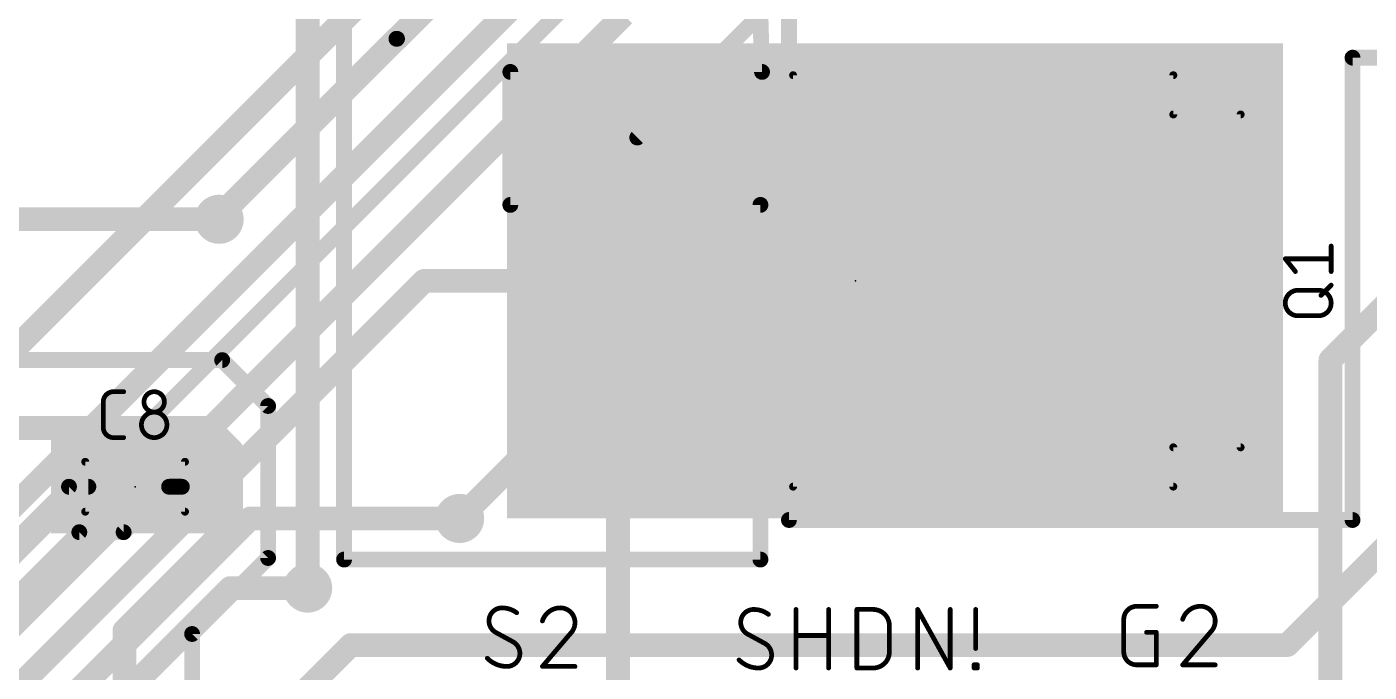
# Model space of a CAD drawing. Extents: x 0 to 100, y 0 to 94.
# Drawn here: x 24.81 to 46.34, y 30.55 to 40.91 of the extents above; entities that cross this region are included whole.
import ezdxf

# ---------------------------------------------------------------- set-up
doc = ezdxf.new("R2010")
doc.units = 0
for name, color, linetype in [('1', 12, 'CONTINUOUS'), ('16', 132, 'CONTINUOUS'), ('18', 110, 'CONTINUOUS'), ('21', 253, 'CONTINUOUS'), ('23', 53, 'CONTINUOUS'), ('25', 253, 'CONTINUOUS'), ('39', 12, 'CONTINUOUS')]:
    doc.layers.add(name, color=color, linetype=linetype)

# ---------------------------------------------------------------- blocks, each defined once
blk = doc.blocks.new('RECT')
blk.add_solid([(-0.5, -0.5), (0.5, -0.5), (-0.5, 0.5), (0.5, 0.5)])
blk = doc.blocks.new('ROUNDV')
at = {"const_width": 0.5}
blk.add_lwpolyline([(0, -0.25, 1), (0, 0.25, 1), (0, -0.25)], format="xyb", dxfattribs=at)

msp = doc.modelspace()

# ---------------------------------------------------------------- linework, layer by layer
at = {"layer": '1'}
for points, const_width in [([(29.3116, 31.9024), (29.3116, 48.3616)], 0.381), ([(36.6014, 40.1828), (36.3982, 47.3202)], 0.254), ([(29.8958, 43.8658), (29.8958, 32.3596)], 0.254), ([(37.0332, 42.3418), (37.0332, 32.9946)], 0.254), ([(34.6, 39.13), (36.8808, 41.4108)], 0.254), ([(46.0756, 32.9946), (46.0756, 40.4114)], 0.254), ([(46.0756, 40.4114), (47.3964, 40.4114)], 0.254), ([(32.5628, 38.0492), (32.5628, 40.1828)], 0.254), ([(32.5628, 40.1828), (36.6014, 40.1828)], 0.254), ([(34.29, 36.83), (34.29, 39.13)], 0.381), ([(34.29, 39.13), (34.6, 39.13)], 0.381), ([(36.576, 38.0492), (32.5628, 38.0492)], 0.254), ([(36.576, 32.3596), (36.576, 38.0492)], 0.254), ([(20.4688, 37.8187), (27.8911, 37.8187)], 0.381), ([(20.281, 35.56), (27.94, 35.56)], 0.254), ([(27.94, 35.56), (28.6766, 34.8234)], 0.254), ([(28.6766, 34.8234), (28.6766, 32.385)], 0.254), ([(31.75, 33.02), (33.26, 34.53)], 0.381), ([(33.26, 34.53), (34.6, 34.53)], 0.381), ([(48.57, 34.53), (45.028, 30.988)], 0.381), ([(27.735, 34.4709), (21.345, 34.4709)], 0.381), ([(28.0859, 34.12), (27.735, 34.4709)], 0.381), ([(28.0859, 32.936), (28.0859, 34.12)], 0.381), ([(24.6027, 32.6486), (25.4821, 33.528)], 0.254), ([(25.4821, 33.528), (25.793, 33.528)], 0.254), ([(26.3587, 32.7986), (27.0881, 33.528)], 0.254), ([(27.0881, 33.528), (27.293, 33.528)], 0.254), ([(26.371, 31.2211), (28.0859, 32.936)], 0.381), ([(37.0332, 32.9946), (46.0756, 32.9946)], 0.254), ([(23.837, 30.988), (25.6476, 32.7986)], 0.254), ([(25.6476, 32.7986), (26.3587, 32.7986)], 0.254), ([(28.6766, 32.385), (27.4574, 31.1658)], 0.254), ([(29.8958, 32.3596), (36.576, 32.3596)], 0.254), ([(26.371, 25.3142), (26.371, 31.2211)], 0.381), ([(27.4574, 31.1658), (27.4574, 25.5016)], 0.254), ([(28.8701, 29.8547), (30.0034, 30.988)], 0.381), ([(30.0034, 30.988), (45.028, 30.988)], 0.381)]:
    msp.add_lwpolyline(points, dxfattribs=dict(at, const_width=const_width))
for points, const_width in [([(46.1391, 40.4114, 1), (46.0121, 40.4114)], 0.127), ([(46.0756, 40.4749, 1), (46.0756, 40.3479)], 0.127), ([(32.6263, 40.1828, 1), (32.4993, 40.1828)], 0.127), ([(32.5628, 40.2463, 1), (32.5628, 40.1193)], 0.127), ([(36.6014, 40.1193, 1), (36.6014, 40.2463)], 0.127), ([(36.5379, 40.181, 1), (36.6649, 40.1846)], 0.127), ([(34.3852, 39.13, 1), (34.1947, 39.13)], 0.1905), ([(34.29, 39.2253, 1), (34.29, 39.0348)], 0.1905), ([(34.5551, 39.1749, 1), (34.6449, 39.0851)], 0.127), ([(34.6, 39.0348, 1), (34.6, 39.2253)], 0.1905), ([(32.5628, 38.1127, 1), (32.5628, 37.9857)], 0.127), ([(36.6395, 38.0492, 1), (36.5125, 38.0492)], 0.127), ([(36.576, 37.9857, 1), (36.576, 38.1127)], 0.127), ([(27.8911, 37.7235, 1), (27.8911, 37.914)], 0.1905), ([(32.4993, 38.0492, 1), (32.6263, 38.0492)], 0.127), ([(34.1947, 36.83, 1), (34.3852, 36.83)], 0.1905), ([(27.9849, 35.6049, 1), (27.8951, 35.5151)], 0.127), ([(27.94, 35.4965, 1), (27.94, 35.6235)], 0.127), ([(28.7401, 34.8234, 1), (28.6131, 34.8234)], 0.127), ([(28.6317, 34.7785, 1), (28.7215, 34.8683)], 0.127), ([(33.26, 34.6253, 1), (33.26, 34.4348)], 0.1905), ([(33.3274, 34.4626, 1), (33.1926, 34.5974)], 0.1905), ([(34.6, 34.4348, 1), (34.6, 34.6253)], 0.1905), ([(27.8024, 34.5383, 1), (27.6677, 34.4035)], 0.1905), ([(27.735, 34.3757, 1), (27.735, 34.5662)], 0.1905), ([(28.1812, 34.12, 1), (27.9907, 34.12)], 0.1905), ([(28.0185, 34.0527, 1), (28.1533, 34.1874)], 0.1905), ([(25.4821, 33.5915, 1), (25.4821, 33.4645)], 0.127), ([(25.527, 33.4831, 1), (25.4372, 33.5729)], 0.127), ([(25.793, 33.4645, 1), (25.793, 33.5915)], 0.127), ([(27.0881, 33.5915, 1), (27.0881, 33.4645)], 0.127), ([(27.133, 33.4831, 1), (27.0432, 33.5729)], 0.127), ([(27.293, 33.4645, 1), (27.293, 33.5915)], 0.127), ([(31.6826, 33.0874, 1), (31.8174, 32.9526)], 0.1905), ([(27.9907, 32.936, 1), (28.1812, 32.936)], 0.1905), ([(28.1533, 32.8686, 1), (28.0185, 33.0033)], 0.1905), ([(37.0332, 33.0581, 1), (37.0332, 32.9311)], 0.127), ([(36.9697, 32.9946, 1), (37.0967, 32.9946)], 0.127), ([(46.0121, 32.9946, 1), (46.1391, 32.9946)], 0.127), ([(46.0756, 32.9311, 1), (46.0756, 33.0581)], 0.127), ([(25.6476, 32.8621, 1), (25.6476, 32.7351)], 0.127), ([(25.6925, 32.7537, 1), (25.6027, 32.8435)], 0.127), ([(26.3138, 32.8435, 1), (26.4036, 32.7537)], 0.127), ([(26.3587, 32.7351, 1), (26.3587, 32.8621)], 0.127), ([(28.6131, 32.385, 1), (28.7401, 32.385)], 0.127), ([(28.7215, 32.3401, 1), (28.6317, 32.4299)], 0.127), ([(29.8958, 32.4231, 1), (29.8958, 32.2961)], 0.127), ([(29.8323, 32.3596, 1), (29.9593, 32.3596)], 0.127), ([(36.5125, 32.3596, 1), (36.6395, 32.3596)], 0.127), ([(36.576, 32.2961, 1), (36.576, 32.4231)], 0.127), ([(29.2164, 31.9024, 1), (29.4069, 31.9024)], 0.1905), ([(26.3036, 31.2884, 1), (26.4384, 31.1537)], 0.1905), ([(26.4663, 31.2211, 1), (26.2758, 31.2211)], 0.1905), ([(27.5209, 31.1658, 1), (27.3939, 31.1658)], 0.127), ([(27.4125, 31.2107, 1), (27.5023, 31.1209)], 0.127), ([(30.0034, 31.0833, 1), (30.0034, 30.8928)], 0.1905), ([(30.0707, 30.9206, 1), (29.936, 31.0554)], 0.1905), ([(44.9606, 31.0554, 1), (45.0954, 30.9206)], 0.1905), ([(45.028, 30.8928, 1), (45.028, 31.0833)], 0.1905)]:
    msp.add_lwpolyline(points, format="xyb", dxfattribs=dict(at, const_width=const_width))
at = {"layer": '16'}
for points, const_width in [([(43.8292, 52.451), (15.8028, 24.4246)], 0.381), ([(37.465, 48.5902), (12.827, 23.9522)], 0.381), ([(37.3888, 47.3583), (30.7448, 40.7143)], 0.381), ([(33.953, 41.7449), (15.2459, 23.0378)], 0.254), ([(34.3842, 41.0972), (17.452, 24.165)], 0.381), ([(30.7359, 40.7143), (27.8911, 37.8695)], 0.381), ([(30.7448, 40.7143), (30.7359, 40.7143)], 0.254), ([(27.8911, 37.8187), (27.8911, 37.8695)], 0.381), ([(17.4698, 23.1194), (31.1803, 36.83)], 0.381), ([(31.1803, 36.83), (34.29, 36.83)], 0.381), ([(34.29, 27.94), (34.29, 36.83)], 0.381), ([(45.72, 35.56), (46.99, 36.83)], 0.381), ([(45.72, 29.21), (45.72, 35.56)], 0.381), ([(28.3901, 33.02), (17.6967, 22.3266)], 0.381), ([(28.3901, 33.02), (31.75, 33.02)], 0.381), ([(28.0692, 31.9024), (17.706, 21.5392)], 0.381), ([(28.0692, 31.9024), (29.3116, 31.9024)], 0.381)]:
    msp.add_lwpolyline(points, dxfattribs=dict(at, const_width=const_width))
for points, const_width in [([(30.6775, 40.7817, 1), (30.8122, 40.647)], 0.1905), ([(30.8032, 40.647, 1), (30.6685, 40.7817)], 0.1905), ([(30.7359, 40.7778, 1), (30.7359, 40.6508)], 0.127), ([(30.7448, 40.6508, 1), (30.7448, 40.7778)], 0.127), ([(27.9863, 37.8695, 1), (27.7958, 37.8695)], 0.1905), ([(27.7958, 37.8187, 1), (27.9863, 37.8187)], 0.1905), ([(27.8237, 37.9369, 1), (27.9584, 37.8022)], 0.1905), ([(31.1803, 36.9252, 1), (31.1803, 36.7347)], 0.1905), ([(31.2477, 36.7626, 1), (31.113, 36.8974)], 0.1905), ([(34.3852, 36.83, 1), (34.1947, 36.83)], 0.1905), ([(34.29, 36.7347, 1), (34.29, 36.9252)], 0.1905), ([(45.8152, 35.56, 1), (45.6247, 35.56)], 0.1905), ([(45.6526, 35.6274, 1), (45.7874, 35.4926)], 0.1905), ([(28.3901, 33.1153, 1), (28.3901, 32.9248)], 0.1905), ([(28.4575, 32.9526, 1), (28.3228, 33.0874)], 0.1905), ([(31.75, 32.9248, 1), (31.75, 33.1153)], 0.1905), ([(28.0692, 31.9977, 1), (28.0692, 31.8072)], 0.1905), ([(28.1366, 31.835, 1), (28.0018, 31.9698)], 0.1905), ([(29.3116, 31.8072, 1), (29.3116, 31.9977)], 0.1905)]:
    msp.add_lwpolyline(points, format="xyb", dxfattribs=dict(at, const_width=const_width))
at = {"layer": '21'}
for points, const_width in [([(37.1318, 40.13, 1), (37.0682, 40.13)], 0.0635), ([(37.1, 40.1618, 1), (37.1, 40.0983)], 0.0635), ([(43.2318, 40.13, 1), (43.1683, 40.13)], 0.0635), ([(43.2, 40.0983, 1), (43.2, 40.1618)], 0.0635), ([(43.2, 39.5318, 1), (43.2, 39.4682)], 0.0635), ([(43.1683, 39.5, 1), (43.2318, 39.5)], 0.0635), ([(44.3118, 39.5, 1), (44.2482, 39.5)], 0.0635), ([(44.28, 39.4682, 1), (44.28, 39.5318)], 0.0635), ([(43.2, 34.1918, 1), (43.2, 34.1283)], 0.0635), ([(43.2318, 34.16, 1), (43.1683, 34.16)], 0.0635), ([(44.2482, 34.16, 1), (44.3118, 34.16)], 0.0635), ([(44.28, 34.1283, 1), (44.28, 34.1918)], 0.0635), ([(25.743, 33.9598, 1), (25.743, 33.8963)], 0.0635), ([(25.7748, 33.928, 1), (25.7113, 33.928)], 0.0635), ([(27.3747, 33.928, 1), (27.3113, 33.928)], 0.0635), ([(27.343, 33.8963, 1), (27.343, 33.9598)], 0.0635), ([(37.0682, 33.53, 1), (37.1318, 33.53)], 0.0635), ([(37.1, 33.5618, 1), (37.1, 33.4982)], 0.0635), ([(43.1683, 33.53, 1), (43.2318, 33.53)], 0.0635), ([(43.2, 33.4982, 1), (43.2, 33.5618)], 0.0635), ([(25.743, 33.1598, 1), (25.743, 33.0962)], 0.0635), ([(27.343, 33.0962, 1), (27.343, 33.1598)], 0.0635), ([(25.7113, 33.128, 1), (25.7748, 33.128)], 0.0635), ([(27.3113, 33.128, 1), (27.3747, 33.128)], 0.0635), ([(32.4295, 31.5849, 0.4142), (32.2206, 31.3761)], 0.0762), ([(32.6644, 31.5066, 0.1623), (32.4295, 31.5849)], 0.0762), ([(32.4295, 31.6039, 1), (32.4294, 31.5659)], 0.0381), ([(32.4294, 31.5658, 1), (32.4295, 31.6039)], 0.0381), ([(32.653, 31.4913, 1), (32.6758, 31.5218)], 0.0381), ([(33.3656, 31.5849, 0.3252), (33.0784, 31.3761)], 0.0762), ([(33.6005, 31.3499, 0.4142), (33.3656, 31.5849)], 0.0762), ([(33.3656, 31.604, 1), (33.3656, 31.5659)], 0.0381), ([(33.3656, 31.5659, 1), (33.3656, 31.6039)], 0.0381), ([(36.4681, 31.5595, 0.4142), (36.2592, 31.3507)], 0.0762), ([(36.703, 31.4812, 0.1623), (36.4681, 31.5595)], 0.0762), ([(36.4681, 31.5785, 1), (36.468, 31.5405)], 0.0381), ([(36.468, 31.5404, 1), (36.4681, 31.5785)], 0.0381), ([(36.6916, 31.4659, 1), (36.7144, 31.4964)], 0.0381), ([(37.1665, 31.5595, 1), (37.1284, 31.5595)], 0.0381), ([(37.6887, 31.5595, 1), (37.6506, 31.5595)], 0.0381), ([(38.1419, 31.5595, 1), (38.1038, 31.5595)], 0.0381), ([(38.1229, 31.5785, 1), (38.1229, 31.5404)], 0.0381), ([(38.645, 31.2984, 0.4142), (38.3839, 31.5595)], 0.0762), ([(38.3839, 31.5785, 1), (38.3839, 31.5404)], 0.0381), ([(38.3839, 31.5404, 1), (38.3839, 31.5785)], 0.0381), ([(39.1149, 31.5688, 1), (39.0816, 31.5502)], 0.0381), ([(39.1173, 31.5595, 1), (39.0792, 31.5595)], 0.0381), ([(39.6394, 31.5595, 1), (39.6013, 31.5595)], 0.0381), ([(40.0489, 31.5595, 1), (40.0108, 31.5595)], 0.0381), ([(42.6141, 31.6103, 0.4142), (42.4053, 31.4015)], 0.0762), ([(42.6141, 31.6294, 1), (42.6141, 31.5913)], 0.0381), ([(42.6141, 31.5913, 1), (42.6141, 31.6293)], 0.0381), ([(42.9274, 31.5913, 1), (42.9274, 31.6294)], 0.0381), ([(43.6373, 31.6103, 0.3252), (43.3502, 31.4015)], 0.0762), ([(43.6373, 31.6294, 1), (43.6373, 31.5913)], 0.0381), ([(43.8723, 31.3754, 0.4142), (43.6373, 31.6103)], 0.0762), ([(43.6373, 31.5913, 1), (43.6373, 31.6293)], 0.0381), ([(32.2206, 31.3761, 0.2656), (32.325, 31.1933)], 0.0762), ([(32.2397, 31.3761, 1), (32.2016, 31.3761)], 0.0381), ([(32.2016, 31.3761, 1), (32.2397, 31.3761)], 0.0381), ([(32.3341, 31.21, 1), (32.3159, 31.1766)], 0.0381), ([(32.3154, 31.1769, 1), (32.3347, 31.2097)], 0.0381), ([(33.0603, 31.3819, 1), (33.0965, 31.3702)], 0.0381), ([(33.5222, 31.1672, 0.2052), (33.6005, 31.3499)], 0.0762), ([(33.6196, 31.3499, 1), (33.5815, 31.35)], 0.0381), ([(33.5815, 31.3499, 1), (33.6196, 31.3499)], 0.0381), ([(36.2592, 31.3507, 0.2656), (36.3636, 31.1679)], 0.0762), ([(36.2783, 31.3507, 1), (36.2402, 31.3507)], 0.0381), ([(36.2402, 31.3507, 1), (36.2783, 31.3507)], 0.0381), ([(38.664, 31.2984, 1), (38.6259, 31.2984)], 0.0381), ([(38.6259, 31.2984, 1), (38.664, 31.2984)], 0.0381), ([(42.4244, 31.4015, 1), (42.3863, 31.4015)], 0.0381), ([(42.3863, 31.4015, 1), (42.4244, 31.4015)], 0.0381), ([(42.7708, 31.2117, 1), (42.7708, 31.1736)], 0.0381), ([(42.9465, 31.1926, 1), (42.9084, 31.1926)], 0.0381), ([(42.9274, 31.1736, 1), (42.9274, 31.2117)], 0.0381), ([(43.3321, 31.4073, 1), (43.3683, 31.3956)], 0.0381), ([(43.794, 31.1926, 0.2052), (43.8723, 31.3754)], 0.0762), ([(43.8085, 31.1803, 1), (43.7795, 31.2049)], 0.0381), ([(43.8913, 31.3753, 1), (43.8532, 31.3754)], 0.0381), ([(43.8532, 31.3754, 1), (43.8913, 31.3754)], 0.0381), ([(32.7166, 30.8539, 0.2656), (32.6122, 31.0367)], 0.0762), ([(32.6219, 31.0531, 1), (32.6025, 31.0203)], 0.0381), ([(32.6031, 31.02, 1), (32.6213, 31.0534)], 0.0381), ([(33.5091, 31.181, 1), (33.5353, 31.1534)], 0.0381), ([(33.5367, 31.1549, 1), (33.5077, 31.1795)], 0.0381), ([(36.3727, 31.1846, 1), (36.3545, 31.1512)], 0.0381), ([(36.354, 31.1515, 1), (36.3733, 31.1843)], 0.0381), ([(36.7552, 30.8285, 0.2656), (36.6508, 31.0113)], 0.0762), ([(36.6605, 31.0277, 1), (36.6411, 30.9949)], 0.0381), ([(36.6417, 30.9946, 1), (36.6599, 31.028)], 0.0381), ([(37.1475, 31.1609, 1), (37.1475, 31.1228)], 0.0381), ([(37.6696, 31.1228, 1), (37.6696, 31.1609)], 0.0381), ([(43.7808, 31.2064, 1), (43.8071, 31.1788)], 0.0381), ([(32.1945, 30.7756, 0.2), (32.5078, 30.6451)], 0.0762), ([(32.208, 30.789, 1), (32.181, 30.7622)], 0.0381), ([(32.5078, 30.6451, 0.4142), (32.7166, 30.8539)], 0.0762), ([(32.7357, 30.8539, 1), (32.6976, 30.8539)], 0.0381), ([(32.6976, 30.8539, 1), (32.7357, 30.8539)], 0.0381), ([(36.5464, 30.6197, 0.4142), (36.7552, 30.8285)], 0.0762), ([(36.7743, 30.8285, 1), (36.7362, 30.8285)], 0.0381), ([(36.7362, 30.8285, 1), (36.7743, 30.8285)], 0.0381), ([(38.3839, 30.6197, 0.4142), (38.645, 30.8808)], 0.0762), ([(38.664, 30.8808, 1), (38.6259, 30.8808)], 0.0381), ([(38.6259, 30.8808, 1), (38.664, 30.8808)], 0.0381), ([(40.0108, 30.933, 1), (40.0489, 30.933)], 0.0381), ([(42.4053, 30.8793, 0.4142), (42.6141, 30.6705)], 0.0762), ([(42.4244, 30.8793, 1), (42.3863, 30.8793)], 0.0381), ([(42.3863, 30.8793, 1), (42.4244, 30.8793)], 0.0381), ([(32.5078, 30.6642, 1), (32.5078, 30.6261)], 0.0381), ([(32.5078, 30.6261, 1), (32.5078, 30.6641)], 0.0381), ([(33.0784, 30.6642, 1), (33.0784, 30.6261)], 0.0381), ([(33.0639, 30.6574, 1), (33.0929, 30.6328)], 0.0381), ([(33.6005, 30.6261, 1), (33.6005, 30.6642)], 0.0381), ([(36.2331, 30.7502, 0.2), (36.5464, 30.6197)], 0.0762), ([(36.2466, 30.7636, 1), (36.2196, 30.7368)], 0.0381), ([(36.5464, 30.6388, 1), (36.5464, 30.6007)], 0.0381), ([(36.5464, 30.6007, 1), (36.5464, 30.6387)], 0.0381), ([(37.1284, 30.6197, 1), (37.1665, 30.6197)], 0.0381), ([(37.6506, 30.6197, 1), (37.6887, 30.6197)], 0.0381), ([(38.1038, 30.6197, 1), (38.1419, 30.6197)], 0.0381), ([(38.1229, 30.6388, 1), (38.1229, 30.6007)], 0.0381), ([(38.3839, 30.6387, 1), (38.3839, 30.6007)], 0.0381), ([(38.3839, 30.6007, 1), (38.3839, 30.6388)], 0.0381), ([(39.0792, 30.6197, 1), (39.1173, 30.6197)], 0.0381), ([(39.6013, 30.6197, 1), (39.6394, 30.6197)], 0.0381), ([(39.6037, 30.6104, 1), (39.637, 30.629)], 0.0381), ([(40.0228, 30.6719, 1), (39.9847, 30.6719)], 0.0381), ([(40.0037, 30.691, 1), (40.0037, 30.6529)], 0.0381), ([(40.0037, 30.6388, 1), (40.0037, 30.6007)], 0.0381), ([(39.9847, 30.6197, 1), (40.0228, 30.6197)], 0.0381), ([(40.075, 30.6719, 1), (40.0369, 30.6719)], 0.0381), ([(40.0369, 30.6197, 1), (40.075, 30.6197)], 0.0381), ([(40.0559, 30.6529, 1), (40.0559, 30.691)], 0.0381), ([(40.0559, 30.6007, 1), (40.0559, 30.6388)], 0.0381), ([(42.6141, 30.6896, 1), (42.6141, 30.6515)], 0.0381), ([(42.6141, 30.6515, 1), (42.6141, 30.6896)], 0.0381), ([(42.9084, 30.6705, 1), (42.9465, 30.6705)], 0.0381), ([(42.9274, 30.6515, 1), (42.9274, 30.6896)], 0.0381), ([(43.3502, 30.6896, 1), (43.3502, 30.6515)], 0.0381), ([(43.3357, 30.6828, 1), (43.3647, 30.6582)], 0.0381), ([(43.8723, 30.6515, 1), (43.8723, 30.6896)], 0.0381)]:
    msp.add_lwpolyline(points, format="xyb", dxfattribs=dict(at, const_width=const_width))
for points, const_width in [([(37.1, 40.13), (37.1, 33.53)], 0.127), ([(37.1, 40.13), (43.2, 40.13)], 0.127), ([(43.2, 40.13), (43.2, 39.5)], 0.127), ([(43.2, 39.5), (44.28, 39.5)], 0.127), ([(44.28, 39.5), (44.28, 34.16)], 0.127), ([(43.2, 34.16), (43.2, 33.53)], 0.127), ([(44.28, 34.16), (43.2, 34.16)], 0.127), ([(25.743, 33.928), (27.343, 33.928)], 0.127), ([(25.743, 33.128), (25.743, 33.928)], 0.127), ([(27.343, 33.928), (27.343, 33.128)], 0.127), ([(37.1, 33.53), (43.2, 33.53)], 0.127), ([(27.343, 33.128), (25.743, 33.128)], 0.127), ([(37.1475, 30.6197), (37.1475, 31.5595)], 0.0762), ([(37.6696, 31.5595), (37.6696, 30.6197)], 0.0762), ([(38.1229, 30.6197), (38.1229, 31.5595)], 0.0762), ([(38.1229, 31.5595), (38.3839, 31.5595)], 0.0762), ([(39.0982, 30.6197), (39.0982, 31.5595)], 0.0762), ([(39.0982, 31.5595), (39.6203, 30.6197)], 0.0762), ([(39.6203, 30.6197), (39.6203, 31.5595)], 0.0762), ([(40.0298, 30.933), (40.0298, 31.5595)], 0.0762), ([(42.6141, 31.6103), (42.9274, 31.6103)], 0.0762), ([(32.6122, 31.0367), (32.325, 31.1933)], 0.0762), ([(38.645, 31.2984), (38.645, 30.8808)], 0.0762), ([(42.4053, 30.8793), (42.4053, 31.4015)], 0.0762), ([(42.7708, 31.1926), (42.9274, 31.1926)], 0.0762), ([(42.9274, 31.1926), (42.9274, 30.6705)], 0.0762), ([(43.794, 31.1926), (43.3502, 30.6705)], 0.0762), ([(33.5222, 31.1672), (33.0784, 30.6451)], 0.0762), ([(36.6508, 31.0113), (36.3636, 31.1679)], 0.0762), ([(37.1475, 31.1418), (37.6696, 31.1418)], 0.0762), ([(33.0784, 30.6451), (33.6005, 30.6451)], 0.0762), ([(38.3839, 30.6197), (38.1229, 30.6197)], 0.0762), ([(40.0037, 30.6197), (40.0037, 30.6719)], 0.0762), ([(40.0037, 30.6719), (40.0559, 30.6719)], 0.0762), ([(40.0559, 30.6197), (40.0037, 30.6197)], 0.0762), ([(40.0559, 30.6719), (40.0559, 30.6197)], 0.0762), ([(42.9274, 30.6705), (42.6141, 30.6705)], 0.0762), ([(43.3502, 30.6705), (43.8723, 30.6705)], 0.0762)]:
    msp.add_lwpolyline(points, dxfattribs=dict(at, const_width=const_width))
at = {"layer": '23'}
for p in [(38.1, 36.83), (26.543, 33.528)]:
    msp.add_point(p, dxfattribs=at)
at = {"layer": '25', "const_width": 0.0762}
for points in [[(45.7327, 36.9802), (45.7327, 37.3894)], [(45.1598, 36.9802), (44.9961, 37.1848)], [(44.9961, 37.1848), (45.7327, 37.1848)], [(45.2007, 36.6798), (45.5281, 36.6798)], [(45.569, 36.598), (45.7327, 36.7617)], [(45.5281, 36.2706), (45.2007, 36.2706)], [(26.0324, 34.4798), (26.0324, 34.889)], [(26.1961, 35.0527), (26.3598, 35.0527)], [(26.3598, 34.3161), (26.1961, 34.3161)]]:
    msp.add_lwpolyline(points, dxfattribs=at)
at = {"layer": '25'}
for points, const_width in [([(45.7518, 37.3894, 1), (45.7137, 37.3894)], 0.0381), ([(45.011, 37.1967, 1), (44.9812, 37.1729)], 0.0381), ([(44.9961, 37.2038, 1), (44.9961, 37.1657)], 0.0381), ([(45.7327, 37.1657, 1), (45.7327, 37.2038)], 0.0381), ([(45.1449, 36.9683, 1), (45.1747, 36.9921)], 0.0381), ([(45.7137, 36.9802, 1), (45.7518, 36.9802)], 0.0381), ([(45.2007, 36.6798, 1), (45.2007, 36.2706)], 0.0762), ([(45.2007, 36.6989, 1), (45.2007, 36.6608)], 0.0381), ([(45.2007, 36.6608, 1), (45.2007, 36.6989)], 0.0381), ([(45.5281, 36.6989, 1), (45.5281, 36.6608)], 0.0381), ([(45.5281, 36.2706, 1), (45.5281, 36.6798)], 0.0762), ([(45.5281, 36.6608, 1), (45.5281, 36.6989)], 0.0381), ([(45.5555, 36.6115, 1), (45.5825, 36.5845)], 0.0381), ([(45.7462, 36.7482, 1), (45.7192, 36.7752)], 0.0381), ([(45.2007, 36.2897, 1), (45.2007, 36.2516)], 0.0381), ([(45.2007, 36.2516, 1), (45.2007, 36.2897)], 0.0381), ([(45.5281, 36.2897, 1), (45.5281, 36.2516)], 0.0381), ([(45.5281, 36.2516, 1), (45.5281, 36.2897)], 0.0381), ([(26.1961, 35.0527, 0.4142), (26.0324, 34.889)], 0.0762), ([(26.0515, 34.889, 1), (26.0134, 34.889)], 0.0381), ([(26.0134, 34.889, 1), (26.0515, 34.889)], 0.0381), ([(26.1961, 35.0718, 1), (26.1961, 35.0337)], 0.0381), ([(26.1961, 35.0337, 1), (26.1961, 35.0717)], 0.0381), ([(26.3598, 35.0337, 1), (26.3598, 35.0718)], 0.0381), ([(26.7043, 34.889, 1), (26.6662, 34.889)], 0.0381), ([(26.6662, 34.889, 1), (26.7043, 34.889)], 0.0381), ([(27.0126, 34.889, 1), (26.6853, 34.889)], 0.0762), ([(26.6853, 34.889, 1), (27.0126, 34.889)], 0.0762), ([(27.0317, 34.889, 1), (26.9936, 34.889)], 0.0381), ([(26.9936, 34.889, 1), (27.0317, 34.889)], 0.0381), ([(27.0536, 34.5207, 1), (26.6443, 34.5207)], 0.0762), ([(26.0324, 34.4798, 0.4142), (26.1961, 34.3161)], 0.0762), ([(26.0515, 34.4798, 1), (26.0134, 34.4798)], 0.0381), ([(26.0134, 34.4798, 1), (26.0515, 34.4798)], 0.0381), ([(26.6443, 34.5207, 1), (27.0536, 34.5207)], 0.0762), ([(26.6634, 34.5207, 1), (26.6253, 34.5207)], 0.0381), ([(26.6253, 34.5207, 1), (26.6634, 34.5207)], 0.0381), ([(27.0726, 34.5207, 1), (27.0345, 34.5207)], 0.0381), ([(27.0345, 34.5207, 1), (27.0726, 34.5207)], 0.0381), ([(26.1961, 34.3351, 1), (26.1961, 34.297)], 0.0381), ([(26.1961, 34.297, 1), (26.1961, 34.3351)], 0.0381), ([(26.3598, 34.297, 1), (26.3598, 34.3351)], 0.0381)]:
    msp.add_lwpolyline(points, format="xyb", dxfattribs=dict(at, const_width=const_width))

# ---------------------------------------------------------------- block references
at = {"layer": '1', "xscale": 1.6, "yscale": 3, "rotation": 270}
for p in [(34.6, 39.13), (34.6, 34.53)]:
    msp.add_blockref('RECT', p, dxfattribs=at)
at = {"layer": '1'}
for p, xscale, yscale in [((41.1, 36.83), 6, 6), ((25.793, 33.528), 0.9, 0.9), ((27.293, 33.528), 0.9, 0.9)]:
    msp.add_blockref('RECT', p, dxfattribs=dict(at, xscale=xscale, yscale=yscale))
at = {"layer": '18', "xscale": 0.7874, "yscale": 0.7874}
for p in [(27.8911, 37.8187), (27.8911, 37.8187), (34.29, 36.83), (34.29, 36.83), (31.75, 33.02), (31.75, 33.02), (29.3116, 31.9024), (29.3116, 31.9024)]:
    msp.add_blockref('ROUNDV', p, dxfattribs=at)
at = {"layer": '39', "xscale": 7.62, "yscale": 12.446, "rotation": 270}
msp.add_blockref('RECT', (38.735, 36.83), dxfattribs=at)
at = {"layer": '39', "xscale": 2.7, "yscale": 1.5}
msp.add_blockref('RECT', (26.543, 33.528), dxfattribs=at)

doc.saveas('drawing.dxf')
